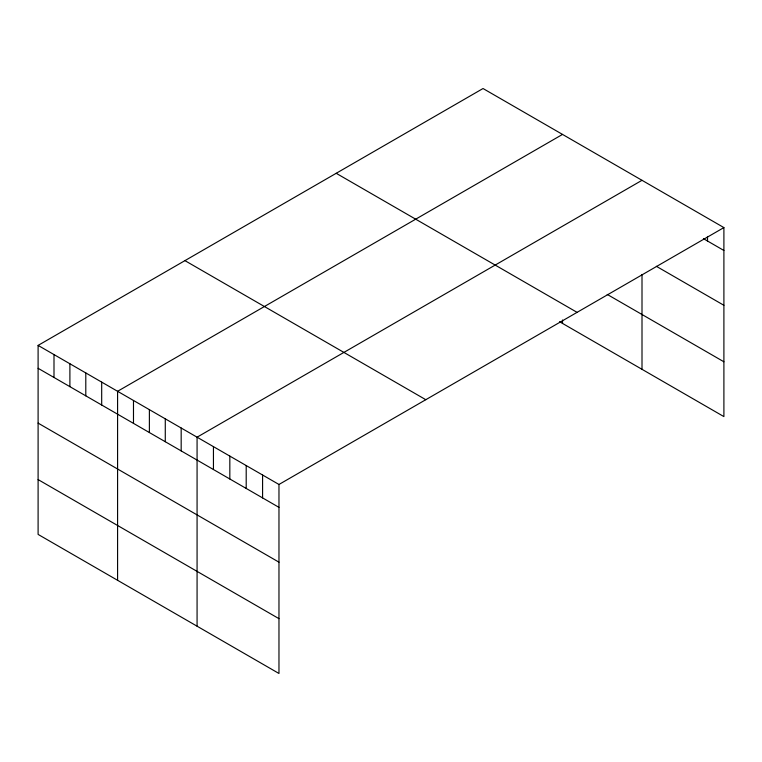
<?xml version="1.0" encoding="UTF-8"?>
<svg xmlns="http://www.w3.org/2000/svg" width="762" height="762" viewBox="0 0 762 762"><rect width="100%" height="100%" fill="white"/><g stroke="black" fill="none" stroke-linecap="round" stroke-linejoin="round"><path stroke-width="1.14" d="M38.1 345.405L278.968 484.47L278.968 673.475L38.1 534.41L38.1 345.405L483.032 88.525L723.9 227.59L723.9 416.595L559.537 321.697M562.518 134.417L117.586 391.297L117.586 580.301M642.004 180.308L197.072 437.188L197.072 626.193M278.968 484.47L723.9 227.59M703.431 238.658L723.9 250.479M656.339 266.29L723.9 305.295M607.228 294.418L723.9 361.779M336.204 173.298L577.072 312.353M184.928 260.633L425.796 399.698M38.1 368.303L278.968 507.359M38.1 423.12L278.968 562.175M38.1 479.593L278.968 618.658M707.517 236.449L707.517 241.021M642.004 274.491L642.004 369.313M562.518 319.992L562.518 323.421M262.585 475.012L262.585 497.91M246.202 465.553L246.202 488.452M229.829 456.105L229.829 478.993M213.446 446.646L213.446 469.535M181.175 428.006L181.175 450.904M165.278 418.833L165.278 441.722M149.381 409.651L149.381 432.549M133.483 400.479L133.483 423.367M101.689 382.124L101.689 405.013M85.792 372.942L85.792 395.84M69.894 363.76L69.894 386.658M53.997 354.587L53.997 377.476"/></g></svg>
